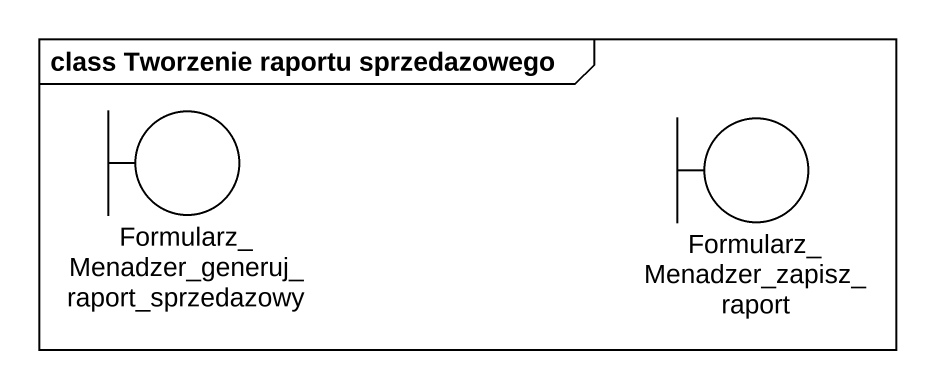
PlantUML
@startuml
mainframe class Tworzenie raportu sprzedazowego
boundary "Formularz_Menadzer_generuj_raport_sprzedazowy" as Formularz_Menadzer_generuj
boundary "Formularz_Menadzer_zapisz_raport" as Formularz_Menadzer_zapisz
@enduml
